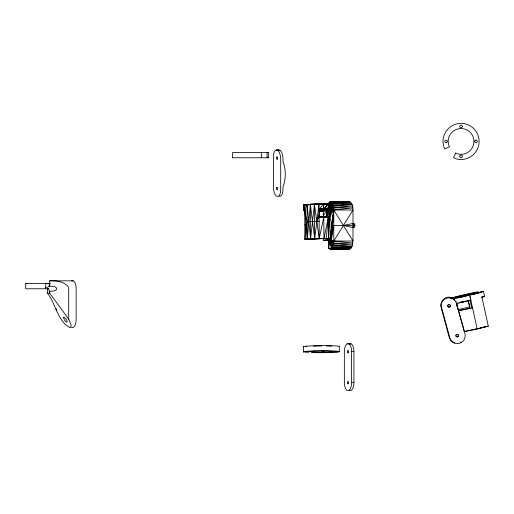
<?xml version="1.0" encoding="UTF-8"?>
<svg xmlns="http://www.w3.org/2000/svg" width="514" height="514" viewBox="0 0 514 514"><rect width="100%" height="100%" fill="white"/><g stroke="black" fill="none" stroke-linecap="round" stroke-linejoin="round"><path stroke-width="0.77" d="M26.882 283.619L25.7 283.619L25.7 288.778L48.522 288.778M45.45 288.714L45.842 283.619M232.579 157.766L232.54 152.607L268.392 152.607M261.35 157.766L261.35 152.607M267.1 157.766L267.1 152.607M268.353 157.766L268.353 152.607M323.492 238.676L323.473 240.211L324.019 240.417L328.568 240.321L323.473 240.211L323.46 238.631M330.997 238.695L319.233 238.592L319.04 209.217L323.518 209.282L328.298 207.894L329.435 205.806L329.397 204.09L319.001 204.064L319.04 209.217L327.714 209.442L329.84 212.571L328.298 238.83L328.504 248.095L330.149 249.001L349.359 249.001L351.178 247.934L351.929 246.662L352.996 241.008L352.996 209.995C352.803 207.232 352.598 202.863 349.359 201.996L330.149 201.996L329.204 202.272L327.604 204.283L304.693 204.733L303.485 204.977L303.53 210.374L304.339 210.528M329.84 212.571L330.977 211.897L331.286 209.397L330.451 207.566L329.468 207.264L328.298 207.894L328.273 204.064L323.717 204.032L319.04 209.217L330.65 209.333L329.127 208.774L329.558 207.823L333.297 205.998L351.929 204.341L331.967 203.069L327.604 204.283L331.967 203.069L351.178 203.069L330.149 201.996L350.06 202.201L332.314 202.259M331.633 242.781L329.313 242.859L328.504 248.095L351.178 247.934L331.087 248.731L328.504 248.095L329.127 242.325L328.298 238.83L330.566 238.438L328.298 238.83L329.84 243.533L330.977 242.859L331.286 240.359L330.451 238.522L326.936 238.798L330.566 238.438L331.967 224.22L327.649 209.449L326.737 209.429L328.17 209.391L319.586 209.429L319.091 216.947L329.686 216.979L333.785 209.995L332.719 204.341L331.087 202.272M319.091 216.947L329.686 216.979L329.127 208.774L331.466 209.082M330.977 208.234L352.508 205.998L333.297 205.998L330.733 207.823L352.867 207.926L333.785 209.995L330.155 238.438L328.44 238.58C331.453 237.539 328.035 240.16 329.005 241.696L332.14 241.696M331.408 209.397L319.04 209.217L328.504 209.359L319.586 209.429L319.637 217.159L328.362 216.947L328.504 238.451L304.93 239.261L306.003 224.457L307.16 221.765L303.485 204.977L304.847 205.009M330.733 243.27L352.867 243.077L333.785 241.008L331.286 240.359L333.785 209.995L331.286 209.397L333.657 207.926L331.164 208.774M331.324 210.065L333.785 209.995L333.785 241.008L333.657 243.077L330.149 243.617L333.297 245.005L351.929 246.662L332.719 246.662L329.84 243.533L333.297 245.005L352.508 245.005L330.977 242.859L333.785 241.008L352.996 209.995L333.785 209.995L331.164 239.73L332.532 225.177L331.967 224.22M304.93 239.261L310.559 239.138L307.276 239.029L310.372 204.309L319.001 204.064L314.684 238.689L304.93 239.261L304.693 204.733L310.43 204.649M331.286 210.74L333.785 209.995L330.977 239.196L332.474 224.862M325.516 238.792L328.504 238.451L325.516 238.792L326.229 238.509L328.362 216.947L324.071 217.139M328.401 240.147L326.981 240.134L327.142 238.586M331.164 211.363L333.785 209.995L330.733 238.785L332.385 224.592M330.149 212.661L329.686 216.979L330.451 212.571L333.785 209.995L352.996 241.008L331.324 241.027M323.563 213.387L323.357 217.255M310.957 204.463L307.044 204.508L304.731 209.885L307.276 239.029L313.122 238.991L310.604 238.837L314.452 204.161L329.397 204.09L328.298 207.894L330.939 208.009L328.298 207.894L329.41 204.591M323.647 238.657L323.473 240.211L328.568 240.321M326.088 216.959L326.788 210.766L328.356 210.708M330.977 211.897L333.785 209.995L330.451 238.522L332.262 224.387M326.229 238.509L323.948 238.56L328.362 216.947L327.823 217.159L328.221 214.087M331.286 240.359L333.785 225.498L352.996 225.498L353.471 227.496L352.996 227.567L343.391 225.498L352.996 223.436C355.135 223.468 355.476 226.905 353.471 227.496L352.996 223.436M328.504 248.095L328.767 246.553M310.642 204.501L307.044 204.508L310.604 238.837L319.233 238.592L323.807 216.914L323.948 238.56L314.684 238.689L310.372 204.309L322.297 204.244C327.457 204.212 327.219 204.848 331.967 203.069L328.401 204.199L310.372 204.309L310.604 238.837L316.271 238.875M314.684 238.689L314.452 204.161L328.273 204.064L324.173 208.774L329.024 209.301L324.546 209.365L330.508 209.326L329.487 207.945M343.615 248.513L349.359 249.001L329.204 248.731L350.297 248.731L330.149 249.001L331.967 247.934L333.657 243.077L330.451 243.533M319.078 215.025L316.842 221.373L307.16 221.765M329.423 205.131L333.297 205.998L329.468 207.078L330.149 207.476L329.468 207.219L328.298 207.894L329.416 204.733L332.719 204.341L329.423 205.131L328.298 207.894L330.149 207.476L329.468 207.078L329.442 205.889L333.297 205.998L330.451 207.566M460.897 342.677L461.071 342.253L461.264 342.523L459.336 343.333A8.006 7.98 -29.2 0 1 450.322 339.664L441.115 305.804A7.999 7.98 -29.2 0 1 445.085 298.865C448.15 297.111 452.211 297.593 454.742 300.08M319.085 216.291L316.842 221.373L319.117 221.328M327.842 210.663L326.39 210.714L327.11 209.404M328.298 207.894L329.442 205.889M45.842 287.821L49.691 286.221L51.117 286.131L55.133 286.889L56.598 288.046L56.598 289.382L55.126 290.538L52.589 291.2L49.697 291.207A2.583 1.176 -90 0 1 48.862 289.382L48.824 288.778L47.828 288.778M323.942 209.481L323.139 210.785L319.669 210.849L320.601 209.513M319.669 210.849L326.788 210.766L323.306 215.732L323.589 217.236M458.796 311.497L464.315 331.678L472.803 329.744A16.364 0.765 -12.4 0 1 468.736 330.592M324.636 209.352L329.024 209.301L323.749 208.967L328.273 204.064M330.733 212.314L333.785 209.995M330.579 209.333L329.127 208.774M331.164 242.325L333.785 241.008L331.286 241.696M461.951 296.726L460.306 297.143L462.825 296.597L453.476 297.934L454.068 297.645A12.901 0.604 -12.4 0 1 466.699 294.445L477.956 291.958L478.271 293.391M322.535 204.251L310.372 204.309L323.152 204.264M323.19 209.416L319.04 209.217L323.184 209.282L319.04 209.217L322.856 209.288M330.155 238.438L329.583 212.333L330.489 212.314L329.558 212.314M348.415 202.272L349.359 201.996L329.442 202.201L330.849 202.201M71.568 280.914L73.451 280.914A7.999 3.637 -90 0 1 76.149 288.637L76.149 319.65A7.999 3.637 -90 0 1 71.568 327.373M349.334 343.885L351.216 343.885A7.999 3.637 -90 0 1 353.915 351.608L353.915 382.622A7.999 3.637 -90 0 1 349.334 390.344M451.093 298.236L453.412 297.767L451.029 298.313M481.92 297.259L482.331 297.124L481.759 297.195M472.597 329.988L488.3 326.139L481.978 297.445L484.786 296.405L481.702 296.951M462.182 296.642L483.674 291.374L474.094 294.201L453.303 298.981C447.713 293.738 438.776 300.818 441.16 307.648L449.236 337.46L451.26 340.975L454.697 342.877M462.099 301.975L461.418 302.174L462.613 301.981M480.423 327.971L481.881 327.598M462.941 301.904L463.93 301.628L462.741 301.827M473.51 329.583L479.69 328.157M450.99 298.371L454.01 297.677M476.343 328.954L477.172 328.96L469.95 296.154L470.856 300.272L456.721 303.491L457.042 304.449M452.404 298.216L453.547 297.966M351.929 204.341L323.492 204.264M462.761 296.623L465.421 295.955M319.104 211.074L323.82 211.042L319.342 210.984M305.104 210.393L303.517 210.13L304.731 209.885L305.046 212.211M458.97 302.791L461.745 302.251M475.868 293.423L480.339 292.562M319.233 238.592L314.452 204.161L323.145 204.129M488.3 326.139L482.614 327.418L485.312 326.968M327.694 204.289L328.009 204.244M477.956 291.958L466.956 294.143A18.061 0.842 -12.4 0 0 451.253 297.985M456.541 303.254L457.589 303.067M456.612 303.922L458.417 310.501L459.253 310.617A18.041 0.842 -12.4 0 0 472.514 307.822L471.679 307.809L470.021 300.26L470.843 300.272M464.155 331.459L465.453 331.228M462.407 296.732L465.922 296.109M458.417 310.501L461.437 309.968A16.364 0.765 -12.4 0 0 468.145 308.599M328.542 209.352L324.546 209.365L331.941 209.731M327.823 217.159L327.649 209.449L326.345 209.481L327.714 209.442L329.641 212.314M326.788 217.159L328.362 216.947L324.289 217.139M471.794 294.49L474.094 294.201M480.301 328.08L481.528 327.926M331.234 211.125L329.127 211.363L331.312 211.363M310.584 204.694L304.693 204.733L305.824 204.855M323.524 209.416L322.863 209.416M304.828 224.573L306.003 224.457M276.352 150.049L278.652 149.844M277.759 150.525L280.059 150.326M311.844 351.126L311.857 352.598L320.781 352.514L318.224 352.546L319.669 352.463M332.102 241.027L328.966 241.027L328.298 238.83L330.887 239.061M328.44 238.58L330.566 238.438M331.633 239.273L329.313 239.196L331.556 239.049M331.665 242.859L329.313 242.859L331.967 247.934L351.929 246.662M331.665 239.196L329.313 239.196L331.614 239.055M324.43 217.139L328.362 216.947M323.319 217.313L323.274 210.836L320.293 210.965L323.82 211.042L319.188 211.042M320.53 210.946L323.274 210.836L323.126 209.314M329.005 241.696L332.134 241.574M331.459 242.235L329.127 242.325L331.479 242.325M320.524 210.868L323.274 210.836L319.335 210.849M326.788 238.592L326.981 240.134L328.555 240.077M323.814 204.129L329.397 204.09L323.486 204.129M320.781 210.894L323.274 210.836M329.313 239.196L330.9 239.158M328.517 210.676L323.139 210.785L326.788 210.766L327.489 216.921M324.103 204.135L329.397 204.09L323.814 204.251M324.353 204.315L323.055 204.302L329.403 204.219M330.971 207.945L329.558 207.823L331.151 207.797M327.714 209.442L326.737 209.429L328.028 209.41M349.359 201.996L329.204 202.272L350.297 202.272L348.653 202.201M324.507 204.161L329.397 204.09M303.53 210.374L304.892 210.354M324.019 209.41L328.497 209.359M323.852 209.41L329.005 209.397L324.379 209.384M323.055 204.302L329.403 204.341L328.266 204.219M305.31 210.13L303.517 210.13L304.77 210.123M329.397 208.093L331.639 208.074M306.723 346.526L305.277 346.59L306.556 346.661M329.468 207.148L329.84 207.566L331.44 207.553M310.604 238.837L319.785 238.798M322.824 204.135L314.452 204.161L322.297 204.244M232.54 157.766L268.392 157.766M322.297 204.161L314.452 204.161L322.13 204.231M329.84 207.566L331.408 207.566M329.558 207.823L331.125 207.823M326.184 208.234L331.466 208.234M331.524 208.774L324.173 208.774L329.815 209.05L329.313 208.234L330.508 209.326M328.966 210.065L331.922 210.065M329.005 210.74L331.883 210.74M329.313 211.897L331.331 211.897M329.558 238.785L331.055 238.785M332.134 240.488L329.005 240.359L328.298 238.83L329.127 239.73L331.479 239.73M329.005 240.359L332.14 240.359M49.697 280.843L73.213 280.843M47.956 283.619L49.974 283.619M25.739 283.619L50.404 283.619M47.461 293.141L49.697 293.141L68.709 319.162L71.202 325.304L70.771 327.373L69.988 327.649C57.42 320.916 55.743 303.832 47.461 293.141L47.461 288.778M347.278 343.815L350.978 343.815M351.615 351.608L351.615 382.622A7.999 3.637 -90 0 1 347.978 390.621A7.999 3.637 -90 0 1 344.341 382.622L344.341 351.608C344.47 348.903 344.765 345.697 347.04 343.885L348.922 343.885A7.999 3.637 -90 0 1 351.615 351.608L353.915 351.608M351.615 382.622L353.915 382.622M310.372 204.309L312.698 204.315M322.124 204.18L314.452 204.161L322.04 204.206M326.737 209.429L327.803 209.429M329.442 205.979L333.297 205.998L329.435 205.806M304.68 204.99L303.485 204.977L304.738 205.002M305.046 210.168L303.517 210.13L305.31 210.149M330.149 201.996L350.297 202.272M319.676 210.978L323.82 211.042L320.004 210.971M303.517 210.13L304.77 210.155M329.024 209.301L323.531 209.185L323.717 204.032L323.749 208.967M322.567 209.301L319.04 209.217L322.477 209.41M311.857 352.598L314.549 352.662A18.061 0.938 -0.4 0 0 339.067 351.827A18.061 0.938 -0.4 0 0 322.182 350.805A18.061 0.938 -0.4 0 0 303.53 351.994L303.485 346.59M329.313 242.859L330.9 242.897M322.329 209.314L319.04 209.217L322.162 209.384M310.462 204.617L307.044 204.508L307.276 239.029M322.162 209.333L319.04 209.217L322.072 209.359M329.127 239.73L331.459 239.82M304.693 204.733L306.048 204.855M324.546 209.314L323.531 209.185L323.846 209.282M324.379 209.301L323.531 209.185L324.135 209.288M303.491 205.221L304.307 205.375M303.53 351.994L309.222 352.026L308.638 351.743A12.901 0.668 -0.4 0 1 323.088 351.068A12.901 0.668 -0.4 0 1 334.222 351.743A12.901 0.668 -0.4 0 1 319.772 352.424M332.532 225.177L333.785 225.498M453.033 298.769L456.014 301.724M458.257 308.914L458.584 310.732M460.717 342.003L461.264 342.523A8.006 7.98 -29.2 0 0 464.952 333.515L455.957 301.667M332.719 246.662L329.558 243.27L331.125 243.27L329.558 243.27L331.967 247.934M457.524 307.051L456.721 304.359L457.319 306.498M483.43 291.277L484.541 296.308M474.557 292.884L474.872 294.323M468.402 300.729L470.111 308.484M468.023 300.17L469.867 308.535M329.48 207.759L329.474 207.534M339.298 346.346L339.343 351.743M326.788 210.766L326.827 216.947M326.975 238.592L326.981 240.134M326.377 209.243L326.39 210.714M319.759 209.333L319.772 210.804M314.581 350.882L314.587 352.353M354.769 224.965L354.769 226.038L354.589 224.47L354.589 226.533L354.294 224.04L354.294 226.957L353.915 223.712L353.915 227.291L353.471 223.506L353.471 227.496M68.709 319.162L68.709 288.637L68.111 286.568C63.749 281.286 56.097 280.644 49.697 280.728L49.697 286.214M56.219 308.573L56.219 310.16M49.697 291.207L49.697 293.141M49.248 283.619L49.248 286.748M277.534 150.319A7.999 3.579 84.9 0 1 278.415 149.831L280.297 150.473A7.999 3.579 84.9 0 1 282.989 158.999L282.989 161.537A33.667 29.529 -71.2 0 1 282.989 186.993L282.989 189.537A7.999 3.579 84.9 0 1 279.353 196.175M449.647 304.59A1.291 1.291 0 0 1 450.001 306.537A1.291 1.291 0 0 1 448.022 306.543A1.291 1.291 0 0 1 448.356 304.596M457.486 334.318A1.291 1.291 0 0 1 458.372 336.002A1.291 1.291 0 0 1 456.618 336.734A1.291 1.291 0 0 1 456.04 334.929M456.246 334.659A1.291 1.291 0 0 1 456.817 334.318M469.16 300.407A12.901 0.604 -12.4 0 1 467.187 300.851M466.526 300.992A12.901 0.604 -12.4 0 1 461.026 302.123M458.096 309.736A13.929 0.649 -12.4 0 1 469.52 306.967M468.055 330.727A16.364 0.765 -12.4 0 1 466.102 331.112M303.491 346.841A18.061 0.938 -0.4 0 1 321.359 345.659A18.061 0.938 -0.4 0 1 339.304 346.59M313.521 346.115A12.901 0.668 -0.4 0 1 321.713 345.922M326.306 345.941A12.901 0.668 -0.4 0 1 331.614 346.115M63.485 317.44L64.623 320.338L66.075 321.905L67.116 322.162L67.128 320.961L66.113 319.001L64.224 317.183L63.485 317.44M462.343 126.476L462.298 126.81A1.291 1.291 0 0 1 459.805 126.81L459.76 126.476A1.291 1.291 0 0 1 461.052 125.185A1.291 1.291 0 0 1 462.343 126.476M459.805 156.07L459.76 156.404A1.291 1.291 0 0 0 461.052 157.695A1.291 1.291 0 0 0 462.343 156.404L462.298 156.07A1.291 1.291 0 0 0 459.805 156.07M455.661 153.05L453.502 157.695L456.374 158.89A18.061 18.061 0 0 0 479.042 143.014A18.061 18.061 0 0 0 459.477 123.45A18.061 18.061 0 0 0 443.608 146.117L444.796 148.989L449.442 146.837L448.594 144.781L448.15 141.44A12.901 12.901 0 0 1 461.052 128.539A12.901 12.901 0 0 1 473.953 141.44A12.901 12.901 0 0 1 461.052 154.341L457.711 153.904L455.661 153.05M277.47 159.077L277.348 159.237A1.291 0.578 84.9 0 1 276.641 158.794L276.551 158.498A1.291 0.578 84.9 0 1 276.718 156.879A1.291 0.578 84.9 0 1 277.509 157.374A1.291 0.578 84.9 0 1 277.47 159.077M469.353 293.777L471.813 293.256L469.353 293.777M478.765 292.607L481.226 292.087L478.765 292.607M305.4 351.73L307.867 351.743L305.4 351.73M322.162 350.946L324.636 350.966L322.162 350.946M335.077 351.73L337.55 351.743L335.077 351.73M446.422 142.686L446.088 142.731A1.291 1.291 0 0 1 444.796 141.44A1.291 1.291 0 0 1 446.088 140.155L446.422 140.193A1.291 1.291 0 0 1 446.422 142.686M476.015 140.155L475.681 140.193A1.291 1.291 0 0 0 475.681 142.686L476.015 142.731A1.291 1.291 0 0 0 477.307 141.44A1.291 1.291 0 0 0 476.015 140.155M328.427 209.365L325.535 209.416L328.369 209.371M277.059 150.088L276.114 150.037A7.999 3.579 84.9 0 0 273.422 156.725L273.422 187.269A7.999 3.579 84.9 0 0 277.059 196.38A7.999 3.579 84.9 0 0 280.695 189.743L280.695 159.199A7.999 3.579 84.9 0 0 277.997 150.673L277.059 150.088M458.482 335.289L458.359 334.999A1.291 1.285 -29.2 0 0 455.957 335.661L456.002 335.989A1.291 1.285 -29.2 0 0 457.589 336.888A1.291 1.285 -29.2 0 0 458.494 335.308L458.494 335.308M276.551 187.719A1.291 0.578 84.9 0 0 277.059 189.794A1.291 0.578 84.9 0 0 277.566 188.066A1.291 0.578 84.9 0 0 276.551 187.719M448.799 307.076A1.291 1.285 -29.2 0 0 450.373 305.489A1.291 1.285 -29.2 0 0 448.214 304.924A1.291 1.285 -29.2 0 0 448.799 307.076M348.396 352.591A1.291 0.585 -90 0 0 348.132 350.432A1.291 0.585 -90 0 0 347.413 352.013A1.291 0.585 -90 0 0 348.396 352.591M348.396 383.553A1.291 0.585 -90 0 0 348.132 381.394A1.291 0.585 -90 0 0 347.413 382.975A1.291 0.585 -90 0 0 348.396 383.553"/></g></svg>
